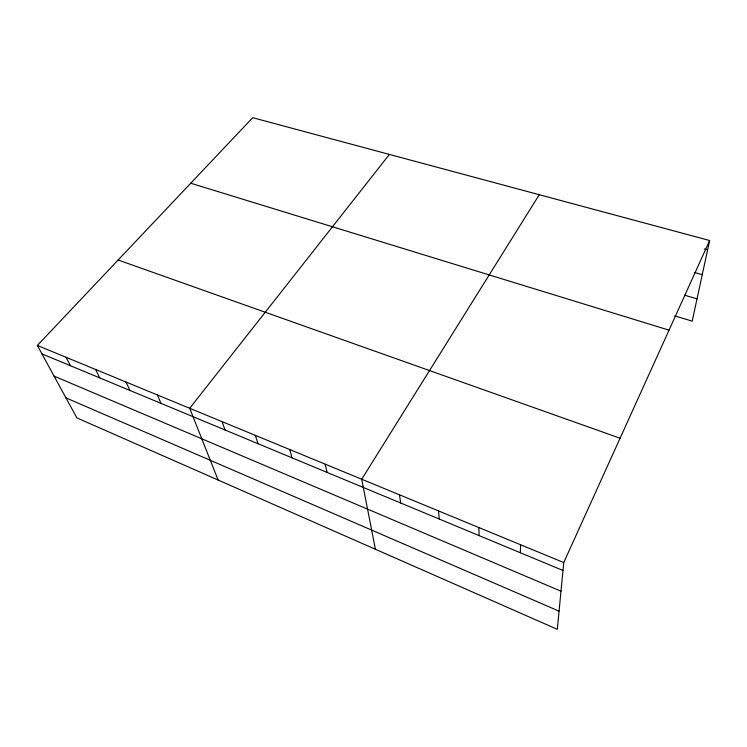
<?xml version="1.0" encoding="UTF-8"?>
<svg xmlns="http://www.w3.org/2000/svg" width="747" height="747" viewBox="0 0 747 747"><rect width="100%" height="100%" fill="white"/><g stroke="black" fill="none" stroke-linecap="round" stroke-linejoin="round"><path stroke-width="1.12" d="M520.342 552.752L520.566 544.74M709.65 240.515L563.752 562.556L557.299 629.319L76.848 417.872L37.35 345.45L252.719 117.681L709.65 240.515L692.198 321.135L674.746 315.888M539.259 194.715L361.707 479.229L375.414 549.269M389.383 154.424L189.71 408.282L218.115 480.041M704.29 248.984L707.624 249.89M694.458 272.44L702.264 274.644M684.7 295.242L697.026 298.837M190.737 183.23L669.032 330.165M118.138 260.003L620.075 438.218M37.35 345.45L563.752 562.556M41.944 353.873L562.986 570.475M54.083 376.124L560.988 591.194M65.932 397.852L559.055 611.158M66.063 357.29L70.433 365.722M95.616 369.476L99.753 377.907M126.047 382.034L129.931 390.448M157.402 394.958L161.016 403.371M222.036 421.616L225.062 430.001M255.353 435.361L258.051 443.718M289.696 449.526L292.068 457.855M325.132 464.139L327.139 472.431M399.477 494.803L400.681 503.002M438.508 510.892L439.264 519.044M478.846 527.531L479.126 535.618"/></g></svg>
